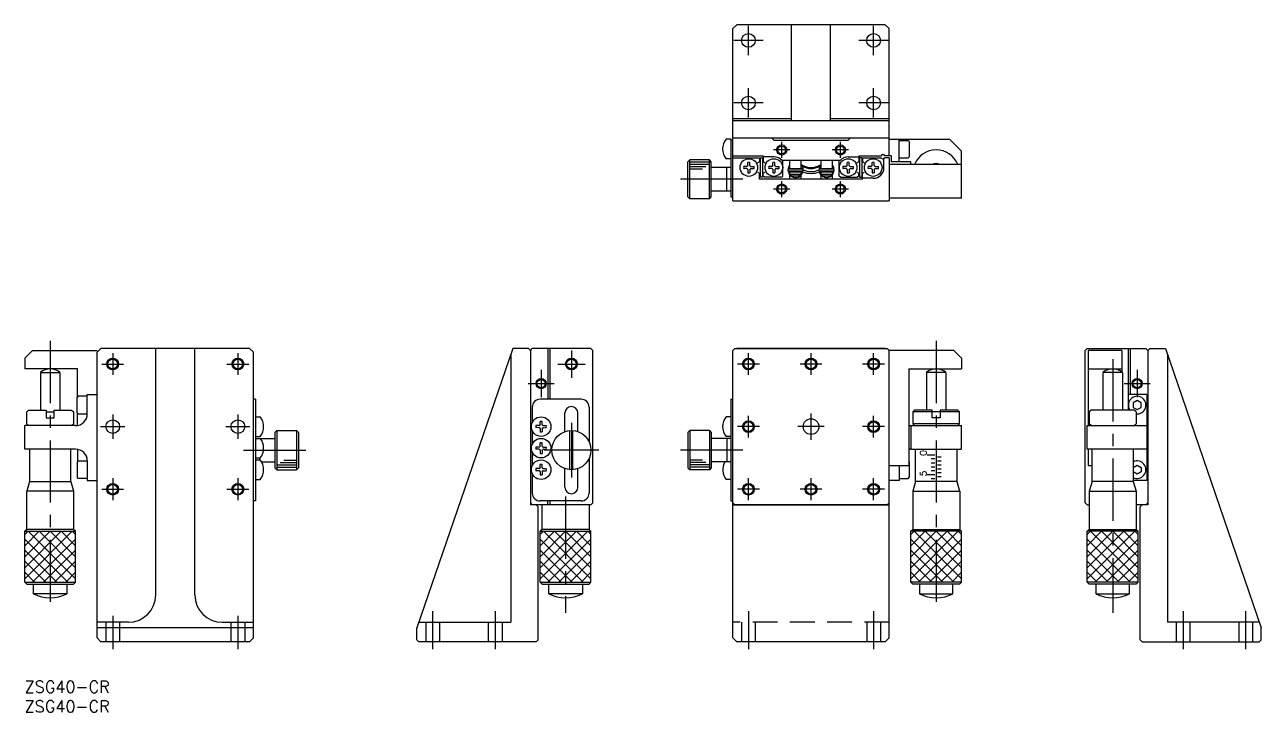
# Model space of a CAD drawing. Extents: x 0 to 316, y -8 to 168.
import ezdxf

# ---------------------------------------------------------------- set-up
doc = ezdxf.new("R2010")
doc.units = 0
doc.header["$LTSCALE"] = 0.5
doc.linetypes.add('CENTER', pattern=[50.8, 31.75, -6.35, 6.35, -6.35])
doc.linetypes.add('DASHED', pattern=[19.05, 12.7, -6.35])
for name, color, linetype in [('MSM_CENTER', 1, 'CENTER'), ('MSM_CONTINUOUS', 7, 'CONTINUOUS'), ('MSM_DASHED', 4, 'DASHED'), ('MSM_NARROW', 5, 'CONTINUOUS'), ('MSM_PART_NUMBER', 7, 'CONTINUOUS')]:
    doc.layers.add(name, color=color, linetype=linetype)
doc.styles.get("Standard").update_dxf_attribs({"font": 'txt.shx', "height": 3, "bigfont": 'bigfont.shx'})

# ---------------------------------------------------------------- blocks, each defined once
blk = doc.blocks.new('*U2')
at = {"layer": 'MSM_PART_NUMBER'}
blk.add_text('ZSG40-CR', height=3, dxfattribs=at).set_placement((0, -3))
blk = doc.blocks.new('*U3')
at = {"layer": 'MSM_PART_NUMBER'}
blk.add_text('ZSG40-CR', height=3, dxfattribs=at).set_placement((0, -8))

msp = doc.modelspace()

# ---------------------------------------------------------------- linework, layer by layer
at = {"layer": 'MSM_CENTER'}
for p, q in [((185.085276, 159.971565), (185.085276, 167.471559)), ((217.085273, 159.971563), (217.085273, 167.471561)), ((188.835273, 163.721562), (181.335279, 163.721562)), ((220.835272, 163.721562), (213.335274, 163.721562)), ((185.085276, 143.971562), (185.085276, 151.471556)), ((217.085273, 143.97156), (217.085273, 151.471558)), ((188.835273, 147.721559), (181.335279, 147.721559)), ((220.835272, 147.721559), (213.335274, 147.721559)), ((193.58527, 133.663953), (193.58527, 137.779168)), ((208.58527, 133.663953), (208.58527, 137.779168)), ((195.642878, 135.721561), (191.527662, 135.721561)), ((210.642878, 135.721561), (206.527662, 135.721561)), ((183.609453, 128.221561), (165.717274, 128.221561)), ((193.585271, 123.663951), (193.585271, 127.779167)), ((208.585272, 123.663951), (208.585272, 127.779167)), ((195.642879, 125.721559), (191.527664, 125.721559)), ((210.64288, 125.721559), (206.527664, 125.721559)), ((6.499999, 86.8994), (6.499999, 17.421992)), ((233.085275, 86.899399), (233.085275, 17.421991)), ((22.499999, 83.8), (22.499999, 78.2)), ((54.499999, 83.8), (54.499999, 78.2)), ((139.808782, 84.499997), (139.808782, 77.499999)), ((185.085273, 78.199997), (185.085273, 83.799997)), ((201.085273, 78.199997), (201.085273, 83.799997)), ((217.085273, 78.199997), (217.085273, 83.799997)), ((278.226882, 82.223993), (278.226882, 17.421992)), ((19.699999, 81), (25.299999, 81)), ((51.699999, 81), (57.299999, 81)), ((132.058781, 79.499996), (132.058781, 72.499998)), ((136.308783, 80.999998), (143.308781, 80.999998)), ((187.885273, 80.999997), (182.285273, 80.999997)), ((203.885273, 80.999997), (198.285273, 80.999997)), ((219.885273, 80.999997), (214.285273, 80.999997)), ((284.476882, 79.499997), (284.476882, 72.499999)), ((128.758781, 75.999997), (135.358781, 75.999997)), ((281.176882, 75.999998), (287.776882, 75.999998)), ((22.499999, 68.1), (22.499999, 61.9)), ((54.499999, 68.1), (54.499999, 61.9)), ((185.085273, 62.199997), (185.085273, 67.799997)), ((201.085273, 61.599997), (201.085273, 68.399997)), ((217.085273, 62.199997), (217.085273, 67.799997)), ((19.399999, 65), (25.599999, 65)), ((51.399999, 65), (57.599999, 65)), ((139.808782, 66), (139.808782, 51.999998)), ((187.885273, 64.999997), (182.285273, 64.999997)), ((204.485273, 64.999997), (197.685273, 64.999997)), ((219.885273, 64.999997), (214.285273, 64.999997)), ((55.97582, 58.999999), (71.9812, 58.999999)), ((146.808783, 58.999999), (132.808781, 58.999999)), ((183.609455, 58.999998), (165.717275, 58.999998)), ((22.499999, 51.8), (22.499999, 46.2)), ((54.499999, 51.8), (54.499999, 46.2)), ((185.085273, 46.199997), (185.085273, 51.799997)), ((201.085273, 46.199997), (201.085273, 51.799997)), ((217.085273, 46.199997), (217.085273, 51.799997)), ((19.699999, 49), (25.299999, 49)), ((51.699999, 49), (57.299999, 49)), ((187.885273, 48.999997), (182.285273, 48.999997)), ((203.885273, 48.999997), (198.285273, 48.999997)), ((219.885273, 48.999997), (214.285273, 48.999997)), ((138.308781, 47.111863), (138.308781, 17.421992)), ((22.500002, 16.666901), (22.500002, 8.091205)), ((54.499999, 16.666901), (54.499999, 8.091205)), ((104.308779, 17.854606), (104.308779, 8.091205)), ((120.308782, 17.854606), (120.308782, 8.091205)), ((185.085276, 17.854606), (185.085276, 8.091205)), ((217.085271, 17.854606), (217.085271, 8.091205)), ((296.226881, 17.854606), (296.226881, 8.091205)), ((312.226884, 17.854606), (312.226884, 8.091205))]:
    msp.add_line(p, q, dxfattribs=at)
at = {"layer": 'MSM_CONTINUOUS'}
for p, q in [((182.085274, 167.721561), (181.085274, 166.721561)), ((220.085274, 167.721561), (182.085274, 167.721561)), ((196.085274, 143.221556), (196.085274, 167.721561)), ((206.085274, 143.221556), (206.085274, 167.721561)), ((220.085274, 167.721561), (221.085274, 166.721561)), ((181.085272, 122.721559), (181.085272, 166.721561)), ((221.085272, 134.22156), (221.085272, 166.721561)), ((181.085274, 143.721556), (196.085274, 143.721556)), ((181.085274, 143.221556), (221.085274, 143.221556)), ((206.085274, 143.721556), (221.085274, 143.721556)), ((180.585273, 138.47156), (179.362774, 138.47156)), ((180.585273, 138.47156), (180.585273, 123.721559)), ((180.585273, 138.22156), (181.085273, 138.22156)), ((221.085272, 138.72156), (181.085272, 138.72156)), ((191.085272, 138.72156), (191.585272, 138.22156)), ((191.585272, 138.22156), (210.585272, 138.22156)), ((211.085272, 138.72156), (210.585272, 138.22156)), ((236.585273, 138.42156), (221.085272, 138.42156)), ((223.585273, 132.72156), (223.585273, 138.42156)), ((223.585273, 138.17156), (225.885272, 138.17156)), ((226.185273, 137.871559), (225.885272, 138.17156)), ((226.185273, 137.871559), (226.185273, 133.97156)), ((236.585273, 138.42156), (239.585273, 135.42156)), ((170.085273, 133.221561), (169.585273, 132.721561)), ((170.085273, 123.221561), (170.085273, 133.221561)), ((175.085273, 133.221561), (170.085273, 133.221561)), ((175.085273, 123.221561), (175.085273, 133.221561)), ((175.585273, 132.721561), (175.085273, 133.221561)), ((180.585273, 133.47156), (179.362774, 133.47156)), ((181.085272, 134.221561), (188.885272, 134.22156)), ((181.085272, 133.721561), (187.885272, 133.72156)), ((187.885272, 133.72156), (187.885272, 132.635775)), ((188.085272, 133.721561), (188.085272, 128.721561)), ((188.085272, 133.721561), (188.685272, 133.721561)), ((188.685272, 133.721561), (188.685272, 128.721561)), ((188.885272, 134.22156), (188.885272, 132.635774)), ((191.585272, 133.971561), (188.885272, 133.971561)), ((208.506207, 133.021558), (193.664337, 133.021558)), ((193.885272, 129.02156), (193.885272, 133.021558)), ((195.585272, 133.02156), (195.585272, 131.02156)), ((198.585272, 131.02156), (198.585272, 133.02156)), ((203.585272, 133.02156), (203.585272, 131.02156)), ((206.585272, 131.02156), (206.585272, 133.02156)), ((208.285272, 129.02156), (208.285272, 133.021558)), ((210.585272, 133.971561), (213.285272, 133.971561)), ((213.285272, 134.22156), (213.285272, 132.635775)), ((213.285272, 134.22156), (219.027014, 134.22156)), ((213.485272, 133.721561), (213.485272, 128.721561)), ((214.085272, 133.721561), (213.485272, 133.721561)), ((214.085272, 133.721561), (214.085272, 128.721561)), ((214.285272, 133.72156), (214.285272, 132.635775)), ((214.285272, 133.72156), (219.027014, 133.72156)), ((219.735273, 131.221561), (219.735273, 133.721561)), ((221.085272, 133.72156), (219.943529, 133.72156)), ((221.585273, 134.22156), (219.94353, 134.22156)), ((221.085272, 133.72156), (221.085272, 122.721559)), ((221.585273, 134.22156), (221.585273, 132.72156)), ((223.585273, 133.67156), (225.885272, 133.67156)), ((225.885272, 133.67156), (226.185273, 133.97156)), ((239.585273, 123.421561), (239.585273, 135.42156)), ((169.585273, 123.721561), (169.585273, 132.721561)), ((175.585273, 123.721561), (175.585273, 132.721561)), ((180.585273, 131.221561), (175.585273, 131.221561)), ((179.585273, 125.221561), (179.585273, 131.221561)), ((184.703411, 131.496274), (183.860545, 131.481561)), ((184.703411, 130.946849), (183.860545, 130.961561)), ((184.703411, 131.496274), (184.837425, 131.55594)), ((184.703411, 130.946849), (184.837425, 130.887182)), ((184.910864, 131.720886), (184.837425, 131.55594)), ((184.910864, 130.722236), (184.837425, 130.887182)), ((184.910864, 131.720886), (184.925271, 132.546288)), ((184.910864, 130.722236), (184.925271, 129.896835)), ((185.459679, 131.720886), (185.445271, 132.546288)), ((185.459679, 130.722236), (185.445271, 129.896835)), ((185.459679, 131.720886), (185.533117, 131.55594)), ((185.459679, 130.722236), (185.533117, 130.887182)), ((185.667131, 131.496274), (185.533117, 131.55594)), ((185.667131, 130.946849), (185.533117, 130.887182)), ((185.667131, 131.496274), (186.509998, 131.481561)), ((185.667131, 130.946849), (186.509998, 130.961561)), ((187.885272, 128.22156), (187.885272, 129.807348)), ((188.885272, 129.02156), (188.885272, 129.807347)), ((191.103413, 131.496274), (190.260546, 131.481561)), ((191.103413, 130.946849), (190.260546, 130.961561)), ((191.103413, 131.496274), (191.237426, 131.55594)), ((191.103413, 130.946849), (191.237426, 130.887182)), ((191.310865, 131.720886), (191.237426, 131.55594)), ((191.310865, 130.722236), (191.237426, 130.887182)), ((191.310865, 131.720886), (191.325272, 132.546288)), ((191.310865, 130.722236), (191.325272, 129.896835)), ((191.85968, 131.720886), (191.845272, 132.546288)), ((191.85968, 130.722236), (191.845272, 129.896835)), ((191.85968, 131.720886), (191.933118, 131.55594)), ((191.85968, 130.722236), (191.933118, 130.887182)), ((192.067132, 131.496274), (191.933118, 131.55594)), ((192.067132, 130.946849), (191.933118, 130.887182)), ((192.067132, 131.496274), (192.909999, 131.481561)), ((192.067132, 130.946849), (192.909999, 130.961561)), ((195.317185, 129.906666), (195.337911, 129.851502)), ((195.342266, 129.847389), (195.342849, 129.842956)), ((198.882194, 130.815078), (195.382194, 130.815078)), ((195.382194, 130.415078), (198.882194, 130.415078)), ((195.585272, 131.02156), (198.585272, 131.02156)), ((198.585272, 130.02156), (195.585272, 130.02156)), ((195.585272, 130.02156), (195.585272, 129.52156)), ((195.699461, 130.021446), (195.593988, 130.415018)), ((195.594302, 130.815132), (195.635506, 131.021679)), ((195.682974, 130.123882), (195.683506, 130.138693)), ((195.683204, 130.109068), (195.682974, 130.123882)), ((195.684197, 130.094288), (195.683204, 130.109068)), ((195.683506, 130.138693), (195.684801, 130.153458)), ((195.685948, 130.079584), (195.684197, 130.094288)), ((195.684801, 130.153458), (195.686853, 130.16814)), ((195.688451, 130.064995), (195.685948, 130.079584)), ((195.686853, 130.16814), (195.689658, 130.182696)), ((195.691699, 130.050559), (195.688451, 130.064995)), ((195.689658, 130.182696), (195.693206, 130.19709)), ((195.695681, 130.036315), (195.691699, 130.050559)), ((195.693206, 130.19709), (195.697487, 130.211282)), ((195.700384, 130.022299), (195.695681, 130.036315)), ((195.697487, 130.211282), (195.702487, 130.225235)), ((195.706002, 130.008055), (195.700384, 130.022299)), ((196.085272, 130.22156), (195.700698, 130.22156)), ((195.702487, 130.225235), (195.708191, 130.238912)), ((195.708191, 130.238912), (195.714584, 130.252279)), ((195.714584, 130.252279), (195.721644, 130.265301)), ((195.721644, 130.265301), (195.729353, 130.277947)), ((195.729353, 130.277947), (195.737687, 130.290183)), ((195.737687, 130.290183), (195.746624, 130.301982)), ((195.746624, 130.301982), (195.756137, 130.313315)), ((195.756137, 130.313315), (195.766202, 130.324156)), ((195.766202, 130.324156), (195.77679, 130.334479)), ((195.77679, 130.334479), (195.787875, 130.344261)), ((195.787875, 130.344261), (195.799425, 130.353481)), ((195.799425, 130.353481), (195.811413, 130.362117)), ((195.811413, 130.362117), (195.823807, 130.370153)), ((195.823807, 130.370153), (195.836576, 130.37757)), ((195.836576, 130.37757), (195.849689, 130.384352)), ((195.849689, 130.384352), (195.863114, 130.390487)), ((195.863114, 130.390487), (195.876817, 130.39596)), ((195.876817, 130.39596), (195.890767, 130.400762)), ((195.890767, 130.400762), (195.904929, 130.404883)), ((195.904929, 130.404883), (195.919271, 130.408313)), ((195.919271, 130.408313), (195.933758, 130.411048)), ((195.933758, 130.411048), (195.948358, 130.413081)), ((195.948358, 130.413081), (195.963036, 130.414408)), ((195.963036, 130.414408), (195.977758, 130.415028)), ((195.977758, 130.415028), (195.983081, 130.415078)), ((196.085272, 131.02156), (196.085272, 130.815078)), ((196.085272, 130.415078), (196.085272, 130.02156)), ((198.085272, 130.815078), (198.085272, 131.02156)), ((198.085272, 130.02156), (198.085272, 130.415078)), ((198.563602, 130.22156), (198.085272, 130.22156)), ((198.281307, 130.415078), (198.295262, 130.414751)), ((198.295262, 130.414751), (198.309956, 130.413717)), ((198.309956, 130.413717), (198.324583, 130.411977)), ((198.324583, 130.411977), (198.339106, 130.409536)), ((198.339106, 130.409536), (198.353492, 130.406399)), ((198.353492, 130.406399), (198.367709, 130.402573)), ((198.367709, 130.402573), (198.381723, 130.398066)), ((198.381723, 130.398066), (198.395502, 130.392887)), ((198.395502, 130.392887), (198.409012, 130.387048)), ((198.409012, 130.387048), (198.422223, 130.38056)), ((198.422223, 130.38056), (198.435102, 130.373438)), ((198.435102, 130.373438), (198.447619, 130.365696)), ((198.447619, 130.365696), (198.459743, 130.357352)), ((198.459743, 130.357352), (198.471445, 130.348422)), ((198.471445, 130.348422), (198.482695, 130.338927)), ((198.482695, 130.338927), (198.493465, 130.328887)), ((198.493465, 130.328887), (198.503726, 130.318324)), ((198.503726, 130.318324), (198.513454, 130.307261)), ((198.513454, 130.307261), (198.52262, 130.295725)), ((198.52262, 130.295725), (198.531202, 130.28374)), ((198.531202, 130.28374), (198.539175, 130.271336)), ((198.539175, 130.271336), (198.546516, 130.258542)), ((198.546516, 130.258542), (198.553205, 130.245387)), ((198.558553, 130.005535), (198.549659, 129.985089)), ((198.553205, 130.245387), (198.559222, 130.231905)), ((198.561331, 130.015245), (198.558386, 130.008055)), ((198.559222, 130.231905), (198.564549, 130.218128)), ((198.56641, 130.029171), (198.561331, 130.015245)), ((198.564549, 130.218128), (198.56917, 130.204091)), ((198.57077, 130.04334), (198.56641, 130.029171)), ((198.56917, 130.204091), (198.57307, 130.189831)), ((198.574397, 130.057714), (198.57077, 130.04334)), ((198.57307, 130.189831), (198.576237, 130.175383)), ((198.57728, 130.072255), (198.574397, 130.057714)), ((198.576237, 130.175383), (198.57866, 130.160785)), ((198.579411, 130.086923), (198.57728, 130.072255)), ((198.57866, 130.160785), (198.580331, 130.146077)), ((198.580784, 130.10168), (198.579411, 130.086923)), ((198.580331, 130.146077), (198.581244, 130.131296)), ((198.581395, 130.116484), (198.580784, 130.10168)), ((198.581244, 130.131296), (198.581395, 130.116484)), ((198.687743, 129.910848), (198.585214, 129.968032)), ((198.585272, 129.52156), (198.585272, 130.02156)), ((198.585272, 129.978356), (198.593814, 129.97263)), ((198.585506, 131.15637), (198.620877, 131.049851)), ((198.593814, 129.97263), (198.60338, 129.966609)), ((198.60338, 129.966609), (198.613904, 129.960335)), ((198.613904, 129.960335), (198.625313, 129.95385)), ((198.620877, 131.049851), (198.670374, 130.815129)), ((198.625313, 129.95385), (198.637529, 129.947199)), ((198.637529, 129.947199), (198.650469, 129.940428)), ((198.650469, 129.940428), (198.664042, 129.933583)), ((198.664042, 129.933583), (198.678155, 129.926713)), ((198.678155, 129.926713), (198.692711, 129.919863)), ((198.921479, 129.842693), (198.687743, 129.910848)), ((198.692711, 129.919863), (198.707609, 129.913082)), ((198.707609, 129.913082), (198.722748, 129.906416)), ((198.722748, 129.906416), (198.738022, 129.899911)), ((198.738022, 129.899911), (198.753327, 129.893612)), ((198.753327, 129.893612), (198.768556, 129.887562)), ((198.768556, 129.887562), (198.783605, 129.881803)), ((198.783605, 129.881803), (198.798371, 129.876374)), ((198.798371, 129.876374), (198.812752, 129.871313)), ((198.812752, 129.871313), (198.826647, 129.866656)), ((198.826647, 129.866656), (198.839963, 129.862433)), ((198.839963, 129.862433), (198.852606, 129.858674)), ((198.852606, 129.858674), (198.864491, 129.855405)), ((198.864491, 129.855405), (198.875534, 129.852649)), ((198.875534, 129.852649), (198.88566, 129.850424)), ((198.88566, 129.850424), (198.894799, 129.848746)), ((198.894799, 129.848746), (198.902889, 129.847626)), ((198.902889, 129.847626), (198.909872, 129.847072)), ((198.909872, 129.847072), (198.915702, 129.847089)), ((198.928199, 130.386361), (198.9142, 130.417675)), ((198.915702, 129.847089), (198.920338, 129.847675)), ((198.920338, 129.847675), (198.923892, 129.848902)), ((198.921134, 129.84211), (198.92517, 129.85154)), ((198.923892, 129.848902), (198.926062, 129.850746)), ((198.926062, 129.850746), (198.926478, 129.851502)), ((198.926478, 129.851502), (198.938546, 129.881854)), ((198.940685, 130.354225), (198.928199, 130.386361)), ((198.938546, 129.881854), (198.94971, 129.914469)), ((198.951547, 130.32152), (198.940685, 130.354225)), ((198.94675, 129.904506), (199.080733, 130.590767)), ((198.94971, 129.914469), (198.959225, 129.94759)), ((198.960758, 130.288326), (198.951547, 130.32152)), ((198.959225, 129.94759), (198.967068, 129.981133)), ((198.968297, 130.254723), (198.960758, 130.288326)), ((198.967068, 129.981133), (198.973222, 130.015016)), ((198.974145, 130.220794), (198.968297, 130.254723)), ((198.973222, 130.015016), (198.977672, 130.049156)), ((198.978287, 130.18662), (198.974145, 130.220794)), ((198.977672, 130.049156), (198.980408, 130.08347)), ((198.980716, 130.152286), (198.978287, 130.18662)), ((198.980408, 130.08347), (198.981423, 130.117875)), ((198.981423, 130.117875), (198.980716, 130.152286)), ((203.089828, 130.589586), (203.223371, 129.905595)), ((203.189344, 130.138712), (203.189317, 130.104291)), ((203.189317, 130.104291), (203.191011, 130.069914)), ((203.191095, 130.173093), (203.189344, 130.138712)), ((203.191011, 130.069914), (203.194423, 130.035665)), ((203.194563, 130.207351), (203.191095, 130.173093)), ((203.194423, 130.035665), (203.199545, 130.001626)), ((203.199743, 130.241401), (203.194563, 130.207351)), ((203.199545, 130.001626), (203.206364, 129.967882)), ((203.206622, 130.27516), (203.199743, 130.241401)), ((203.206364, 129.967882), (203.214863, 129.934513)), ((203.215184, 130.308547), (203.206622, 130.27516)), ((203.214863, 129.934513), (203.225022, 129.901602)), ((203.22541, 130.341478), (203.215184, 130.308547)), ((203.225022, 129.901602), (203.236817, 129.869229)), ((203.237274, 130.373873), (203.22541, 130.341478)), ((203.236817, 129.869229), (203.244067, 129.851502)), ((203.250749, 130.405652), (203.237274, 130.373873)), ((203.244483, 129.850746), (203.244067, 129.851502)), ((203.246653, 129.848902), (203.244483, 129.850746)), ((203.250207, 129.847675), (203.246653, 129.848902)), ((203.249066, 129.842693), (203.482802, 129.910848)), ((203.254843, 129.847089), (203.250207, 129.847675)), ((203.256369, 130.417723), (203.250749, 130.405652)), ((203.260673, 129.847072), (203.254843, 129.847089)), ((203.267656, 129.847626), (203.260673, 129.847072)), ((203.275746, 129.848746), (203.267656, 129.847626)), ((203.284885, 129.850424), (203.275746, 129.848746)), ((203.295011, 129.852649), (203.284885, 129.850424)), ((206.788351, 130.815078), (203.288351, 130.815078)), ((203.288351, 130.415078), (206.788351, 130.415078)), ((203.306054, 129.855405), (203.295011, 129.852649)), ((203.317939, 129.858674), (203.306054, 129.855405)), ((203.330582, 129.862433), (203.317939, 129.858674)), ((203.343898, 129.866656), (203.330582, 129.862433)), ((203.357793, 129.871313), (203.343898, 129.866656)), ((203.372174, 129.876374), (203.357793, 129.871313)), ((203.386939, 129.881803), (203.372174, 129.876374)), ((203.401989, 129.887562), (203.386939, 129.881803)), ((203.417218, 129.893612), (203.401989, 129.887562)), ((203.432523, 129.899911), (203.417218, 129.893612)), ((203.447797, 129.906416), (203.432523, 129.899911)), ((203.462936, 129.913082), (203.447797, 129.906416)), ((203.477834, 129.919863), (203.462936, 129.913082)), ((203.49239, 129.926713), (203.477834, 129.919863)), ((203.482802, 129.910848), (203.585331, 129.968032)), ((203.506503, 129.933583), (203.49239, 129.926713)), ((203.500167, 130.8151), (203.548189, 131.044767)), ((203.520076, 129.940428), (203.506503, 129.933583)), ((203.533015, 129.947199), (203.520076, 129.940428)), ((203.545232, 129.95385), (203.533015, 129.947199)), ((203.556641, 129.960335), (203.545232, 129.95385)), ((203.548189, 131.044767), (203.584833, 131.155818)), ((203.567165, 129.966609), (203.556641, 129.960335)), ((203.576731, 129.97263), (203.567165, 129.966609)), ((203.585272, 129.978356), (203.576731, 129.97263)), ((203.585272, 131.02156), (206.585272, 131.02156)), ((206.585272, 130.02156), (203.585272, 130.02156)), ((203.585272, 130.02156), (203.585272, 129.52156)), ((203.58913, 130.123882), (203.589663, 130.138693)), ((203.58936, 130.109068), (203.58913, 130.123882)), ((203.590353, 130.094288), (203.58936, 130.109068)), ((203.589663, 130.138693), (203.590957, 130.153458)), ((203.592104, 130.079584), (203.590353, 130.094288)), ((203.590957, 130.153458), (203.59301, 130.16814)), ((203.594607, 130.064995), (203.592104, 130.079584)), ((203.59301, 130.16814), (203.595814, 130.182696)), ((203.597855, 130.050559), (203.594607, 130.064995)), ((203.595814, 130.182696), (203.599362, 130.19709)), ((203.601837, 130.036315), (203.597855, 130.050559)), ((203.599362, 130.19709), (203.603643, 130.211282)), ((203.60654, 130.022299), (203.601837, 130.036315)), ((203.603643, 130.211282), (203.608643, 130.225235)), ((203.612159, 130.008055), (203.60654, 130.022299)), ((204.085272, 130.22156), (203.606946, 130.22156)), ((203.608643, 130.225235), (203.614348, 130.238912)), ((203.617678, 129.992329), (203.611007, 130.007768)), ((203.614348, 130.238912), (203.62074, 130.252279)), ((203.62074, 130.252279), (203.627801, 130.265301)), ((203.627801, 130.265301), (203.635509, 130.277947)), ((203.635509, 130.277947), (203.643843, 130.290183)), ((203.643843, 130.290183), (203.65278, 130.301982)), ((203.65278, 130.301982), (203.662294, 130.313315)), ((203.662294, 130.313315), (203.672358, 130.324156)), ((203.672358, 130.324156), (203.682947, 130.334479)), ((203.682947, 130.334479), (203.694031, 130.344261)), ((203.694031, 130.344261), (203.705582, 130.353481)), ((203.705582, 130.353481), (203.717569, 130.362117)), ((203.717569, 130.362117), (203.729963, 130.370153)), ((203.729963, 130.370153), (203.742733, 130.37757)), ((203.742733, 130.37757), (203.755846, 130.384352)), ((203.755846, 130.384352), (203.76927, 130.390487)), ((203.76927, 130.390487), (203.782973, 130.39596)), ((203.782973, 130.39596), (203.796923, 130.400762)), ((203.796923, 130.400762), (203.811085, 130.404883)), ((203.811085, 130.404883), (203.825427, 130.408313)), ((203.825427, 130.408313), (203.839915, 130.411048)), ((203.839915, 130.411048), (203.854514, 130.413081)), ((203.854514, 130.413081), (203.869192, 130.414408)), ((203.869192, 130.414408), (203.883914, 130.415028)), ((203.883914, 130.415028), (203.889238, 130.415078)), ((204.085272, 131.02156), (204.085272, 130.815078)), ((204.085272, 130.415078), (204.085272, 130.02156)), ((206.085272, 130.815078), (206.085272, 131.02156)), ((206.085272, 130.02156), (206.085272, 130.415078)), ((206.46985, 130.22156), (206.085272, 130.22156)), ((206.187463, 130.415078), (206.201418, 130.414751)), ((206.201418, 130.414751), (206.216113, 130.413717)), ((206.216113, 130.413717), (206.230739, 130.411977)), ((206.230739, 130.411977), (206.245262, 130.409536)), ((206.245262, 130.409536), (206.259649, 130.406399)), ((206.259649, 130.406399), (206.273865, 130.402573)), ((206.273865, 130.402573), (206.287879, 130.398066)), ((206.287879, 130.398066), (206.301658, 130.392887)), ((206.301658, 130.392887), (206.315168, 130.387048)), ((206.315168, 130.387048), (206.328379, 130.38056)), ((206.328379, 130.38056), (206.341258, 130.373438)), ((206.341258, 130.373438), (206.353775, 130.365696)), ((206.353775, 130.365696), (206.3659, 130.357352)), ((206.3659, 130.357352), (206.377601, 130.348422)), ((206.377601, 130.348422), (206.388851, 130.338927)), ((206.388851, 130.338927), (206.399621, 130.328887)), ((206.399621, 130.328887), (206.409883, 130.318324)), ((206.409883, 130.318324), (206.41961, 130.307261)), ((206.41961, 130.307261), (206.428777, 130.295725)), ((206.428777, 130.295725), (206.437358, 130.28374)), ((206.437358, 130.28374), (206.445331, 130.271336)), ((206.445331, 130.271336), (206.452672, 130.258542)), ((206.452672, 130.258542), (206.459361, 130.245387)), ((206.459361, 130.245387), (206.465378, 130.231905)), ((206.467487, 130.015245), (206.464543, 130.008055)), ((206.465378, 130.231905), (206.470705, 130.218128)), ((206.472567, 130.029171), (206.467487, 130.015245)), ((206.470705, 130.218128), (206.475326, 130.204091)), ((206.576553, 130.414986), (206.471057, 130.021379)), ((206.476926, 130.04334), (206.472567, 130.029171)), ((206.475326, 130.204091), (206.479226, 130.189831)), ((206.480553, 130.057714), (206.476926, 130.04334)), ((206.479226, 130.189831), (206.482393, 130.175383)), ((206.483436, 130.072255), (206.480553, 130.057714)), ((206.482393, 130.175383), (206.484816, 130.160785)), ((206.485567, 130.086923), (206.483436, 130.072255)), ((206.484816, 130.160785), (206.486487, 130.146077)), ((206.48694, 130.10168), (206.485567, 130.086923)), ((206.486487, 130.146077), (206.4874, 130.131296)), ((206.487552, 130.116484), (206.48694, 130.10168)), ((206.4874, 130.131296), (206.487552, 130.116484)), ((206.535046, 131.02165), (206.576249, 130.815082)), ((206.585272, 129.52156), (206.585272, 130.02156)), ((206.828606, 129.845742), (206.827695, 129.842956)), ((206.832634, 129.851502), (206.85425, 129.909399)), ((210.103412, 131.496274), (209.260545, 131.481561)), ((210.103412, 130.946849), (209.260545, 130.961561)), ((210.103412, 131.496274), (210.237425, 131.55594)), ((210.103412, 130.946849), (210.237425, 130.887182)), ((210.310864, 131.720886), (210.237425, 131.55594)), ((210.310864, 130.722236), (210.237425, 130.887182)), ((210.310864, 131.720886), (210.325271, 132.546288)), ((210.310864, 130.722236), (210.325271, 129.896835)), ((210.859679, 131.720886), (210.845271, 132.546288)), ((210.859679, 130.722236), (210.845271, 129.896835)), ((210.859679, 131.720886), (210.933117, 131.55594)), ((210.859679, 130.722236), (210.933117, 130.887182)), ((211.067131, 131.496274), (210.933117, 131.55594)), ((211.067131, 130.946849), (210.933117, 130.887182)), ((211.067131, 131.496274), (211.909998, 131.481561)), ((211.067131, 130.946849), (211.909998, 130.961561)), ((213.285272, 129.02156), (213.285272, 129.807347)), ((214.285272, 128.22156), (214.285272, 129.807348)), ((216.503413, 131.496274), (215.660546, 131.481561)), ((216.503413, 130.946849), (215.660546, 130.961561)), ((216.503413, 131.496274), (216.637426, 131.55594)), ((216.503413, 130.946849), (216.637426, 130.887182)), ((216.710865, 131.720886), (216.637426, 131.55594)), ((216.710865, 130.722236), (216.637426, 130.887182)), ((216.710865, 131.720886), (216.725273, 132.546288)), ((216.710865, 130.722236), (216.725273, 129.896835)), ((217.25968, 131.720886), (217.245273, 132.546288)), ((217.25968, 130.722236), (217.245273, 129.896835)), ((217.25968, 131.720886), (217.333119, 131.55594)), ((217.25968, 130.722236), (217.333119, 130.887182)), ((217.467132, 131.496274), (217.333119, 131.55594)), ((217.467132, 130.946849), (217.333119, 130.887182)), ((217.467132, 131.496274), (218.309999, 131.481561)), ((217.467132, 130.946849), (218.309999, 130.961561)), ((239.585273, 132.021561), (221.085272, 132.021561)), ((226.585273, 132.72156), (221.585273, 132.72156)), ((226.585273, 132.021561), (226.585273, 132.72156)), ((214.285272, 128.22156), (187.885272, 128.22156)), ((188.685272, 128.721561), (188.085272, 128.721561)), ((189.185272, 128.72156), (188.885272, 129.02156)), ((193.585272, 128.72156), (189.185272, 128.72156)), ((193.585272, 128.72156), (193.885272, 129.02156)), ((195.585272, 129.52156), (198.585272, 129.52156)), ((195.585272, 129.431225), (195.585272, 129.430866)), ((195.585272, 129.430819), (195.585272, 129.430693)), ((195.585272, 129.429915), (195.585272, 128.22156)), ((196.168757, 129.02156), (195.639589, 129.52156)), ((198.001788, 129.02156), (196.168757, 129.02156)), ((198.530956, 129.52156), (198.001788, 129.02156)), ((198.585272, 129.317634), (198.585272, 129.317761)), ((198.585272, 128.22156), (198.585272, 129.316725)), ((203.585272, 129.52156), (206.585272, 129.52156)), ((203.585272, 129.317704), (203.585272, 129.317584)), ((203.585272, 129.316587), (203.585272, 128.22156)), ((204.168757, 129.02156), (203.639589, 129.52156)), ((206.001788, 129.02156), (204.168757, 129.02156)), ((206.530956, 129.52156), (206.001788, 129.02156)), ((206.585272, 128.22156), (206.585272, 129.430235)), ((208.585272, 128.72156), (208.285272, 129.02156)), ((208.585272, 128.72156), (212.985272, 128.72156)), ((213.285272, 129.02156), (212.985272, 128.72156)), ((213.485272, 128.721561), (214.085272, 128.721561)), ((216.985273, 128.471561), (214.285272, 128.471561)), ((169.585273, 123.721561), (170.085273, 123.221561)), ((175.085273, 123.221561), (175.585273, 123.721561)), ((180.585273, 125.221561), (175.585273, 125.221561)), ((180.585273, 123.721559), (181.085273, 123.721559)), ((239.585273, 123.421561), (221.085272, 123.421561)), ((175.085273, 123.221561), (170.085273, 123.221561)), ((181.085272, 122.721559), (221.085272, 122.721559)), ((0, 82.499998), (2, 84.499998)), ((0, 82.499998), (0, 79.749997)), ((2, 84.499998), (18.5, 84.499998)), ((18.5, 83.999998), (19.5, 84.999998)), ((18.5, 11), (18.5, 83.999998)), ((57.5, 84.999998), (19.5, 84.999998)), ((33.5, 22), (33.5, 84.999998)), ((43.5, 22), (43.5, 84.999998)), ((57.5, 84.999998), (58.5, 83.999998)), ((58.5, 11), (58.5, 83.999998)), ((124.808785, 84.999998), (100.30878, 13.541667)), ((124.308785, 83.541665), (124.308785, 15)), ((128.808781, 84.999998), (124.808785, 84.999998)), ((128.808781, 84.999998), (129.308781, 84.499998)), ((129.308781, 84.499998), (129.808781, 84.999998)), ((129.308781, 84.499998), (129.308781, 44.999998)), ((144.808782, 84.999998), (129.808781, 84.999998)), ((133.808781, 84.999998), (133.808781, 71.999998)), ((134.30878, 84.999998), (134.30878, 71.999998)), ((145.308782, 84.499998), (144.808782, 84.999998)), ((145.308782, 45.499998), (145.308782, 84.499998)), ((181.585274, 84.999997), (181.085274, 84.499997)), ((181.085274, 11), (181.085274, 84.499998)), ((181.585274, 84.999997), (220.585274, 84.999997)), ((220.085274, 84.999998), (182.085274, 84.999998)), ((221.085274, 84.499997), (220.585274, 84.999997)), ((237.585274, 84.499997), (221.085274, 84.499997)), ((221.085274, 11), (221.085274, 84.499997)), ((239.585274, 82.499997), (237.585274, 84.499997)), ((239.585274, 82.499997), (239.585274, 79.749996)), ((271.226881, 84.499998), (271.726881, 84.999998)), ((271.226881, 45.499998), (271.226881, 84.499998)), ((271.726881, 84.999998), (286.726882, 84.999998)), ((271.926883, 84.499998), (271.926883, 65.249998)), ((280.52688, 84.499998), (271.926883, 84.499998)), ((280.52688, 84.499998), (280.52688, 79.022615)), ((282.226883, 84.999998), (282.226883, 69.249998)), ((282.726882, 84.999998), (282.726882, 73.250001)), ((286.726882, 84.999998), (287.226882, 84.499998)), ((287.726882, 84.999998), (287.226882, 84.499998)), ((287.226882, 84.499998), (287.226882, 44.999998)), ((287.726882, 84.999998), (291.726878, 84.999998)), ((291.726878, 84.999998), (316.226883, 13.541667)), ((292.226878, 83.541665), (292.226878, 15)), ((13.5, 79.749997), (0, 79.749997)), ((13.5, 72.549999), (13.5, 79.749997)), ((226.085274, 79.749996), (226.085274, 54.999997)), ((226.085274, 79.749996), (239.585274, 79.749996)), ((271.926883, 79.749997), (280.52688, 79.749997)), ((3.999996, 78.872495), (8.999996, 78.872495)), ((3.999998, 78.872496), (3.999998, 69.249998)), ((8.999996, 78.872496), (8.999996, 69.249998)), ((230.585278, 78.872495), (230.585278, 69.249997)), ((235.585278, 78.872494), (230.585278, 78.872494)), ((235.585276, 78.872495), (235.585276, 69.249997)), ((275.726886, 78.872496), (275.726886, 69.249998)), ((280.726885, 78.872495), (275.726886, 78.872495)), ((280.726884, 78.872496), (280.726884, 69.249998)), ((13.700001, 72.749999), (13.4, 72.449999)), ((16, 72.749999), (13.700001, 72.749999)), ((16, 68.249998), (16, 73.250001)), ((16, 73.250001), (18.5, 73.250001)), ((286.926882, 73.250001), (282.226883, 73.250001)), ((286.926882, 73.250001), (286.926882, 51.249996)), ((13.4, 68.55), (13.4, 72.449999)), ((59, 71.999998), (58.5, 71.999998)), ((59, 71.999998), (59, 46)), ((129.808781, 69.999998), (129.808781, 66.089723)), ((142.308782, 71.999998), (131.808781, 71.999998)), ((144.308782, 69.999998), (144.308782, 61.179448)), ((180.585274, 71.999997), (180.585274, 45.999999)), ((180.585274, 71.999997), (181.085274, 71.999997)), ((284.476882, 71.654701), (283.476882, 71.077351)), ((283.476882, 71.077351), (283.476882, 69.92265)), ((283.476882, 69.92265), (284.476882, 69.3453)), ((285.476882, 71.077351), (284.476882, 71.654701)), ((284.476882, 69.3453), (285.476882, 69.92265)), ((285.476882, 69.92265), (285.476882, 71.077351)), ((1, 69.249998), (0.5, 68.749998)), ((0.5, 65.749998), (0.5, 68.749998)), ((1, 69.249998), (5.499999, 69.249998)), ((5.499999, 69.249998), (5.499999, 67.249998)), ((5.499999, 68.749998), (7.499999, 68.749998)), ((5.499999, 67.249998), (7.499999, 67.249998)), ((7.499999, 69.249998), (11.999999, 69.249998)), ((7.499999, 67.249998), (7.499999, 69.249998)), ((11.999999, 69.249998), (12.499999, 68.749998)), ((12.499999, 68.749998), (12.499999, 65.749998)), ((13.7, 68.25), (13.4, 68.55)), ((13.5, 65.291958), (13.5, 68.45)), ((13.7, 68.25), (16, 68.25)), ((59, 67.499998), (60.222499, 67.499998)), ((138.158782, 63.645157), (138.158782, 68.499999)), ((141.458782, 63.785132), (141.458782, 68.499999)), ((180.585274, 67.499997), (179.362775, 67.499997)), ((227.585275, 69.249997), (227.085275, 68.749997)), ((239.085274, 68.749997), (227.085275, 68.749997)), ((227.085275, 68.749997), (227.085275, 65.749997)), ((232.085275, 69.249997), (227.585275, 69.249997)), ((232.085275, 67.249997), (232.085275, 69.249997)), ((234.085275, 67.249997), (232.085275, 67.249997)), ((238.585274, 69.249997), (234.085275, 69.249997)), ((234.085275, 69.249997), (234.085275, 67.249997)), ((238.585274, 69.249997), (239.085274, 68.749997)), ((239.085274, 65.749997), (239.085274, 68.749997)), ((272.726883, 69.249998), (272.226883, 68.749998)), ((272.226883, 68.749998), (272.226883, 65.749998)), ((283.726881, 69.249998), (272.726883, 69.249998)), ((284.226881, 68.749998), (283.726881, 69.249998)), ((284.226881, 68.749998), (284.226881, 65.749998)), ((13, 65.249998), (0, 65.249998)), ((0, 59.249998), (0, 65.249998)), ((0.5, 65.749998), (1, 65.249998)), ((11.999999, 65.249998), (12.499999, 65.749998)), ((64.5, 63.999999), (64, 63.499999)), ((64, 63.499999), (64, 54.499999)), ((64.5, 63.999999), (64.5, 53.999999)), ((64.5, 63.999999), (69.5, 63.999999)), ((69.5, 63.999999), (69.5, 53.999999)), ((70, 63.499999), (69.5, 63.999999)), ((70, 63.499999), (70, 54.499999)), ((129.808781, 63.910273), (129.808781, 60.589722)), ((131.576921, 65.27471), (130.734055, 65.259998)), ((131.576921, 64.725285), (130.734055, 64.739998)), ((131.576921, 65.27471), (131.710935, 65.334377)), ((131.576921, 64.725285), (131.710935, 64.665619)), ((131.784373, 65.499323), (131.710935, 65.334377)), ((131.784373, 64.500673), (131.710935, 64.665619)), ((131.784373, 65.499323), (131.798781, 66.324724)), ((131.784373, 64.500673), (131.798781, 63.675271)), ((132.333188, 65.499323), (132.318781, 66.324724)), ((132.333188, 64.500673), (132.318781, 63.675271)), ((132.333188, 65.499323), (132.406627, 65.334377)), ((132.333188, 64.500673), (132.406627, 64.665619)), ((132.540641, 65.27471), (132.406627, 65.334377)), ((132.540641, 64.725285), (132.406627, 64.665619)), ((132.540641, 65.27471), (133.383507, 65.259998)), ((132.540641, 64.725285), (133.383507, 64.739998)), ((139.408782, 54.016026), (139.408782, 63.983972)), ((140.208782, 54.016026), (140.208782, 63.983972)), ((169.585274, 63.499998), (170.085274, 63.999998)), ((169.585274, 63.499998), (169.585274, 54.499998)), ((170.085274, 63.999998), (170.085274, 53.999998)), ((175.085274, 63.999998), (170.085274, 63.999998)), ((175.085274, 63.999998), (175.085274, 53.999998)), ((175.085274, 63.999998), (175.585274, 63.499998)), ((175.585274, 63.499998), (175.585274, 54.499998)), ((226.585274, 65.249997), (239.585274, 65.249997)), ((226.585274, 65.249997), (226.585274, 59.249997)), ((239.085274, 65.749997), (227.085275, 65.749997)), ((227.585275, 65.249997), (227.085275, 65.749997)), ((239.085274, 65.749997), (238.585274, 65.249997)), ((239.585274, 59.249997), (239.585274, 65.249997)), ((271.726881, 65.249998), (286.926882, 65.249998)), ((271.726881, 59.249998), (271.726881, 65.249998)), ((272.726883, 65.249998), (272.226883, 65.749998)), ((283.726881, 65.249998), (284.226881, 65.749998)), ((59, 62.499998), (60.222499, 62.499998)), ((59, 61.999999), (64, 61.999999)), ((59, 61.999997), (60.222499, 61.999997)), ((131.784373, 59.999322), (131.798781, 60.824723)), ((132.333188, 59.999322), (132.318781, 60.824723)), ((180.585274, 61.999998), (175.585274, 61.999998)), ((180.585274, 62.499997), (179.362775, 62.499997)), ((179.585274, 61.999998), (179.585274, 55.999998)), ((13, 59.249998), (0, 59.249998)), ((1.25, 59.250005), (1.25, 51.000005)), ((11.749997, 51.000005), (11.749997, 59.250005)), ((13.5, 59.208038), (13.5, 56.049996)), ((59, 56.999997), (60.222499, 56.999997)), ((60, 56.999997), (60, 56.499997)), ((129.808781, 58.410272), (129.808781, 55.089722)), ((131.576921, 59.774709), (130.734055, 59.759997)), ((131.576921, 59.225284), (130.734055, 59.239997)), ((131.576921, 59.774709), (131.710935, 59.834376)), ((131.576921, 59.225284), (131.710935, 59.165618)), ((131.784373, 59.999322), (131.710935, 59.834376)), ((131.784373, 59.000672), (131.710935, 59.165618)), ((131.784373, 59.000672), (131.798781, 58.17527)), ((132.333188, 59.000672), (132.318781, 58.17527)), ((132.333188, 59.999322), (132.406627, 59.834376)), ((132.333188, 59.000672), (132.406627, 59.165618)), ((132.540641, 59.774709), (132.406627, 59.834376)), ((132.540641, 59.225284), (132.406627, 59.165618)), ((132.540641, 59.774709), (133.383507, 59.759997)), ((132.540641, 59.225284), (133.383507, 59.239997)), ((226.585274, 59.249997), (239.585274, 59.249997)), ((227.835277, 51.000004), (227.835277, 59.250004)), ((232.785275, 57.749997), (230.785275, 57.749997)), ((233.085275, 59.249997), (233.085275, 51.249997)), ((233.385275, 57.249997), (234.385275, 57.249997)), ((238.335274, 59.250004), (238.335274, 51.000004)), ((286.926882, 59.249998), (271.726881, 59.249998)), ((271.926883, 59.249998), (271.926883, 54.999998)), ((272.976884, 51.000005), (272.976884, 59.250005)), ((283.476882, 59.249998), (283.476882, 51.000005)), ((13.7, 56.249996), (13.4, 55.949996)), ((13.4, 55.949996), (13.4, 52.049997)), ((13.7, 56.249996), (16, 56.249996)), ((16, 56.249998), (16, 51.249996)), ((59, 56.499997), (60.222499, 56.499997)), ((60.564101, 55.999999), (64, 55.999999)), ((64, 54.499999), (64.5, 53.999999)), ((64.5, 53.999999), (69.5, 53.999999)), ((69.5, 53.999999), (70, 54.499999)), ((131.576921, 54.27471), (130.734055, 54.259997)), ((131.576921, 54.27471), (131.710935, 54.334376)), ((131.784373, 54.499322), (131.710935, 54.334376)), ((131.784373, 54.499322), (131.798781, 55.324724)), ((132.333188, 54.499322), (132.318781, 55.324724)), ((132.333188, 54.499322), (132.406627, 54.334376)), ((132.540641, 54.27471), (132.406627, 54.334376)), ((132.540641, 54.27471), (133.383507, 54.259997)), ((138.158782, 49.499999), (138.158782, 54.35484)), ((141.458782, 49.499999), (141.458782, 54.214865)), ((144.308782, 56.820549), (144.308782, 48)), ((170.085274, 53.999998), (169.585274, 54.499998)), ((175.085274, 53.999998), (170.085274, 53.999998)), ((175.585274, 54.499998), (175.085274, 53.999998)), ((180.585274, 55.999998), (175.585274, 55.999998)), ((226.085274, 54.999997), (221.085277, 54.999997)), ((223.585274, 54.999997), (223.585274, 51.249995)), ((226.185274, 55.949995), (226.085274, 56.049995)), ((226.185274, 55.949995), (226.185274, 52.049996)), ((232.785275, 56.749997), (231.785275, 56.749997)), ((231.785275, 55.749997), (232.785275, 55.749997)), ((231.785275, 54.749997), (232.785275, 54.749997)), ((233.385275, 56.249997), (234.385275, 56.249997)), ((233.385275, 55.249997), (234.385275, 55.249997)), ((233.385275, 54.249997), (234.385275, 54.249997)), ((272.976884, 54.999998), (271.926883, 54.999998)), ((283.476882, 54.577348), (284.476882, 55.154698)), ((284.476882, 55.154698), (285.476882, 54.577348)), ((285.476882, 54.577348), (285.476882, 53.422647)), ((1.25, 51.000005), (0.499998, 48.500005)), ((1.25, 51.000005), (11.749997, 51.000005)), ((11.749997, 51.000005), (12.499996, 48.500005)), ((13.700001, 51.749997), (13.4, 52.049997)), ((16, 51.749997), (13.700001, 51.749997)), ((16, 51.249996), (18.5, 51.249996)), ((59, 51.499997), (60.222499, 51.499997)), ((129.808781, 52.910273), (129.808781, 48)), ((131.576921, 53.725285), (130.734055, 53.739997)), ((131.576921, 53.725285), (131.710935, 53.665618)), ((131.784373, 53.500672), (131.710935, 53.665618)), ((131.784373, 53.500672), (131.798781, 52.675271)), ((132.333188, 53.500672), (132.318781, 52.675271)), ((132.333188, 53.500672), (132.406627, 53.665618)), ((132.540641, 53.725285), (132.406627, 53.665618)), ((132.540641, 53.725285), (133.383507, 53.739997)), ((180.585274, 51.499996), (179.362775, 51.499996)), ((223.585274, 51.249995), (221.085274, 51.249995)), ((223.585274, 51.749996), (225.885273, 51.749996)), ((225.885273, 51.749996), (226.185274, 52.049996)), ((227.835277, 51.000004), (227.085278, 48.500004)), ((238.335274, 51.000004), (227.835277, 51.000004)), ((230.785275, 52.749997), (232.785275, 52.749997)), ((231.785275, 53.749997), (232.785275, 53.749997)), ((231.785275, 51.749997), (232.785275, 51.749997)), ((233.385275, 53.249997), (234.385275, 53.249997)), ((233.385275, 52.249997), (234.385275, 52.249997)), ((238.335274, 51.000004), (239.085276, 48.500004)), ((272.976884, 51.000005), (272.226886, 48.500005)), ((283.476882, 51.000005), (272.976884, 51.000005)), ((284.476882, 52.845297), (283.476882, 53.422647)), ((286.926882, 51.249996), (283.476882, 51.249996)), ((283.476882, 51.000005), (284.226883, 48.500005)), ((285.476882, 53.422647), (284.476882, 52.845297)), ((0.464724, 48.500005), (0.464724, 38.749998)), ((12.499996, 48.500005), (0.499998, 48.500005)), ((12.499996, 48.500005), (12.499996, 38.749998)), ((227.085278, 48.500004), (227.085278, 38.749997)), ((227.085278, 48.500004), (239.085276, 48.500004)), ((239.12055, 48.500004), (239.12055, 38.749997)), ((272.226886, 48.500005), (272.226886, 38.749998)), ((272.226886, 48.500005), (284.226883, 48.500005)), ((284.262158, 48.500005), (284.262158, 38.749998)), ((59, 46), (58.5, 46)), ((129.308781, 45.499998), (129.808781, 44.999998)), ((144.808782, 44.999998), (129.308781, 44.999998)), ((130.808781, 44.999998), (131.308781, 44.499998)), ((131.308781, 10.5), (131.308781, 44.499998)), ((142.308782, 46), (131.808781, 46)), ((132.273505, 44.999998), (132.273505, 38.749998)), ((133.808781, 45), (133.808781, 46)), ((134.30878, 46), (134.30878, 44.999998)), ((144.308777, 44.999998), (144.308777, 38.749998)), ((144.808782, 44.999998), (145.308782, 45.499998)), ((180.585274, 45.999999), (181.085274, 45.999999)), ((181.085274, 45.499997), (181.585274, 44.999997)), ((181.085274, 44.999998), (221.085274, 44.999998)), ((220.585274, 44.999997), (181.585274, 44.999997)), ((220.585274, 44.999997), (221.085274, 45.499997)), ((271.226881, 45.499998), (271.726881, 44.999998)), ((271.726881, 44.999998), (272.226886, 44.999998)), ((287.226882, 44.999998), (284.262158, 44.999998)), ((285.726882, 44.999998), (285.226882, 44.499998)), ((285.226882, 10.5), (285.226882, 44.499998)), ((287.226882, 45.499998), (286.726882, 44.999998)), ((0.5, 38.749998), (0, 38.249998)), ((0, 38.249998), (12.999999, 38.249998)), ((0, 25.249997), (0, 38.249998)), ((12.499999, 38.749998), (0.5, 38.749998)), ((12.999999, 38.249998), (12.499999, 38.749998)), ((12.999999, 25.249997), (12.999999, 38.249998)), ((132.308781, 38.749998), (131.808781, 38.249998)), ((131.808781, 38.249998), (144.80878, 38.249998)), ((131.808781, 25.249997), (131.808781, 38.249998)), ((144.30878, 38.749998), (132.308781, 38.749998)), ((144.80878, 38.249998), (144.30878, 38.749998)), ((144.80878, 25.249997), (144.80878, 38.249998)), ((226.585275, 38.249997), (227.085275, 38.749997)), ((239.585274, 38.249997), (226.585275, 38.249997)), ((226.585275, 25.249996), (226.585275, 38.249997)), ((227.085275, 38.749997), (239.085274, 38.749997)), ((239.085274, 38.749997), (239.585274, 38.249997)), ((239.585274, 25.249996), (239.585274, 38.249997)), ((271.726883, 38.249998), (272.226883, 38.749998)), ((284.726882, 38.249998), (271.726883, 38.249998)), ((271.726883, 25.249997), (271.726883, 38.249998)), ((272.570028, 38.249998), (271.726883, 37.406853)), ((272.226883, 38.749998), (284.226882, 38.749998)), ((284.226882, 38.749998), (284.726882, 38.249998)), ((284.726882, 25.249997), (284.726882, 38.249998)), ((0, 25.249997), (12.999999, 25.249997)), ((0, 25.249997), (0.5, 24.749997)), ((0.5, 24.749997), (12.499999, 24.749997)), ((2.199999, 22.249997), (2.199999, 24.749997)), ((10.8, 22.249997), (2.199999, 22.249997)), ((10.8, 24.749997), (10.8, 22.249997)), ((12.499999, 24.749997), (12.999999, 25.249997)), ((131.808781, 25.249997), (144.80878, 25.249997)), ((131.808781, 25.249997), (132.308781, 24.749997)), ((132.308781, 24.749997), (144.30878, 24.749997)), ((134.00878, 22.249997), (134.00878, 24.749997)), ((142.608781, 22.249997), (134.00878, 22.249997)), ((142.608781, 24.749997), (142.608781, 22.249997)), ((144.30878, 24.749997), (144.80878, 25.249997)), ((239.585274, 25.249996), (226.585275, 25.249996)), ((227.085275, 24.749996), (226.585275, 25.249996)), ((239.085274, 24.749996), (227.085275, 24.749996)), ((228.785274, 24.749996), (228.785274, 22.249996)), ((228.785274, 22.249996), (237.385275, 22.249996)), ((237.385275, 22.249996), (237.385275, 24.749996)), ((239.585274, 25.249996), (239.085274, 24.749996)), ((284.726882, 25.249997), (271.726883, 25.249997)), ((272.226883, 24.749997), (271.726883, 25.249997)), ((284.226882, 24.749997), (272.226883, 24.749997)), ((273.926882, 24.749997), (273.926882, 22.249997)), ((273.926882, 22.249997), (282.526883, 22.249997)), ((282.526883, 22.249997), (282.526883, 24.749997)), ((284.726882, 25.249997), (284.226882, 24.749997)), ((26.5, 15), (18.5, 15)), ((58.5, 13.541667), (18.5, 13.541667)), ((50.5, 15), (58.5, 15)), ((100.30878, 10.5), (100.30878, 13.541667)), ((100.80878, 15), (124.308785, 15)), ((315.726883, 15), (292.226878, 15)), ((316.226883, 10.5), (316.226883, 13.541667)), ((18.5, 11), (19.5, 10)), ((57.5, 10), (19.5, 10)), ((58.5, 11), (57.5, 10)), ((100.30878, 10.5), (100.80878, 10)), ((130.808781, 10), (100.80878, 10)), ((130.808781, 10), (131.308781, 10.5)), ((181.085274, 11), (182.085274, 10)), ((220.085274, 10), (182.085274, 10)), ((221.085274, 11), (220.085274, 10)), ((285.726882, 10), (285.226882, 10.5)), ((285.726882, 10), (315.726883, 10)), ((316.226883, 10.5), (315.726883, 10))]:
    msp.add_line(p, q, dxfattribs=at)
for centre, radius in [((185.085276, 163.721562), 1.749997), ((217.085273, 163.721562), 1.749999), ((185.085276, 147.721559), 1.749997), ((217.085273, 147.721559), 1.749999), ((193.58527, 135.721561), 1), ((208.58527, 135.721561), 1), ((185.185271, 131.221561), 2.25), ((191.585272, 131.221561), 2.25), ((210.585272, 131.221561), 2.25), ((216.985273, 131.221561), 2.25), ((193.585271, 125.721559), 1), ((208.585272, 125.721559), 1), ((22.499999, 81), 1.2295), ((54.499999, 81), 1.2295), ((139.808782, 80.999998), 1.2295), ((185.085273, 80.999997), 1.2295), ((201.085273, 80.999997), 1.2295), ((217.085273, 80.999997), 1.2295), ((132.058781, 75.999997), 1.0565), ((284.476882, 75.999998), 1.0565), ((22.499999, 65), 1.75), ((54.499999, 65), 1.75), ((132.058781, 64.999998), 2.5), ((201.085273, 64.999997), 2), ((139.808782, 58.999999), 5), ((185.085273, 64.999997), 1.2295), ((217.085273, 64.999997), 1.2295), ((132.058781, 59.499997), 2.5), ((132.058781, 53.999997), 2.5), ((22.499999, 49), 1.2295), ((54.499999, 49), 1.2295), ((185.085273, 48.999997), 1.2295), ((201.085273, 48.999997), 1.2295), ((217.085273, 48.999997), 1.2295)]:
    msp.add_circle(centre, radius, dxfattribs=at)
for centre, radius, start, end in [((182.485273, 135.97156), 4, 141.317813, 218.682187), ((191.585272, 131.221561), 2.75, 40.88511, 90), ((210.585272, 131.221561), 2.75, 90, 139.11489), ((219.485272, 134.02156), 0.5, 23.578179, 156.421822), ((219.485272, 133.92156), 0.5, 203.578179, 336.421822), ((233.085273, 129.72156), 5.999999, 22.540326, 157.459674), ((185.185271, 131.221561), 1.35, 168.895876, 191.104124), ((185.185271, 131.221561), 1.35, 78.895876, 101.104124), ((185.185271, 131.221561), 1.35, 258.895876, 281.104124), ((185.185271, 131.221561), 1.35, 348.895876, 11.104124), ((188.385271, 131.221561), 1.5, 101.536951, 130.541622), ((188.385272, 131.221561), 1.5, 229.458378, 258.463033), ((188.385272, 131.221561), 1.5, 49.458378, 78.463049), ((188.385272, 131.221561), 1.5, 281.536951, 310.541622), ((191.585272, 131.221561), 1.35, 168.895876, 191.104124), ((191.585272, 131.221561), 1.35, 78.895876, 101.104124), ((191.585272, 131.221561), 1.35, 258.895876, 281.104124), ((191.585272, 131.221561), 1.35, 348.895876, 11.104124), ((195.382194, 130.615078), 0.2, 90, 270), ((197.137966, 130.616745), 1.95449, 180.807854, 215.46878), ((197.129368, 130.615708), 1.945793, 142.533808, 179.180643), ((197.132197, 130.615082), 1.948828, 215.527392, 336.941699), ((201.085272, 135.72156), 5.5, 238.709555, 243.136755), ((201.085272, 135.72156), 6, 242.179447, 244.677849), ((201.085272, 135.72156), 4.5, 236.251011, 303.748989), ((197.128067, 130.613255), 1.952902, 0.843123, 41.731914), ((201.085272, 135.72156), 4.75, 241.941923, 298.062526), ((201.085272, 135.988777), 4.75, 241.943337, 298.064565), ((198.882194, 130.615078), 0.2, 270, 90), ((201.085272, 135.72156), 6, 249.750696, 290.244069), ((201.085272, 135.72156), 5.5, 248.635111, 291.364889), ((203.288351, 130.615078), 0.2, 90, 270), ((205.042285, 130.613331), 1.952708, 138.275844, 179.150244), ((205.038204, 130.615475), 1.948849, 203.070586, 359.197143), ((201.085272, 135.72156), 5.5, 296.863245, 301.290445), ((201.085272, 135.72156), 6, 295.328568, 297.820553), ((205.043184, 130.616395), 1.943782, 0.705552, 37.486733), ((206.788351, 130.615078), 0.2, 270, 90), ((210.585271, 131.221561), 1.35, 168.895876, 191.104124), ((210.585271, 131.221561), 1.35, 78.895876, 101.104124), ((210.585271, 131.221561), 1.35, 258.895876, 281.104124), ((210.585271, 131.221561), 1.35, 348.895876, 11.104124), ((213.785272, 131.221561), 1.5, 101.536951, 130.541622), ((213.785272, 131.221561), 1.5, 229.458378, 258.463049), ((213.785272, 131.221561), 1.5, 49.458378, 78.463033), ((213.785272, 131.221561), 1.5, 281.536967, 310.541622), ((216.985273, 131.221561), 1.35, 168.895876, 191.104124), ((216.985273, 131.221561), 1.35, 78.895876, 101.104124), ((216.985273, 131.221561), 1.35, 258.895876, 281.104124), ((216.985273, 131.221561), 2.75, 270, 0), ((216.985273, 131.221561), 1.35, 348.895876, 11.104124), ((233.085273, 129.72156), 2.500002, 66.92605, 113.07395), ((6.499996, 75.749997), 4, 51.31781, 128.68219), ((233.085278, 75.749996), 4, 51.31781, 128.68219), ((278.226885, 75.749997), 4, 51.31781, 128.68219), ((284.476882, 70.5), 2.25, 263.620604, 213.749035), ((131.808781, 69.999998), 2, 90, 180), ((139.808782, 68.499999), 1.65, 0, 180), ((142.308782, 69.999998), 2, 0, 90), ((13, 68.249998), 3, 270, 0), ((57.1, 64.999998), 4, 321.317813, 38.682187), ((182.485274, 64.999997), 4, 141.317813, 218.682187), ((132.058781, 64.999998), 1.35, 168.895876, 191.104124), ((132.058781, 64.999998), 1.35, 78.895876, 101.104124), ((132.058781, 64.999998), 1.35, 258.895876, 281.104124), ((132.058781, 64.999998), 1.35, 348.895876, 11.104124), ((226.585274, 68.249997), 3, 260.405932, 270), ((57.1, 59.499997), 4, 321.317813, 38.682187), ((132.058781, 59.499997), 1.35, 78.895876, 101.104124), ((13, 56.249998), 3, 0, 90), ((132.058781, 59.499997), 1.35, 168.895876, 191.104124), ((132.058781, 59.499997), 1.35, 258.895876, 281.104124), ((132.058781, 59.499997), 1.35, 348.895876, 11.104124), ((226.585274, 56.249997), 3, 90, 99.594068), ((57.1, 53.999997), 4, 321.317813, 38.682187), ((132.058781, 53.999997), 1.35, 168.895876, 191.104124), ((132.058781, 53.999997), 1.35, 78.895876, 101.104124), ((132.058781, 53.999997), 1.35, 348.895876, 11.104124), ((182.485274, 53.999996), 4, 149.999975, 218.682187), ((284.476882, 53.999998), 2.25, 243.6122, 116.3878), ((132.058781, 53.999997), 1.35, 258.895876, 281.104124), ((131.808781, 48), 2, 180, 270), ((139.808782, 49.499999), 1.65, 180, 0), ((142.308782, 48), 2, 270, 0), ((6.499999, 30.995), 9.745002, 243.816218, 296.183782), ((138.308781, 30.995), 9.745002, 243.816218, 296.183782), ((233.085275, 30.994999), 9.745002, 243.816218, 296.183782), ((278.226882, 30.995), 9.745002, 243.816218, 296.183782), ((26.5, 22), 7, 270, 0), ((50.5, 22), 7, 180, 270)]:
    msp.add_arc(centre, radius, start, end, dxfattribs=at)
at = {"layer": 'MSM_DASHED'}
for p, q in [((20.75, 15), (20.75, 9.999997)), ((24.249999, 15), (24.249999, 9.999997)), ((52.750001, 15), (52.750001, 9.999997)), ((56.249998, 15), (56.249998, 9.999997)), ((102.558782, 15), (102.558782, 9.999997)), ((106.058779, 15), (106.058779, 9.999997)), ((118.558785, 15), (118.558785, 9.999997)), ((122.058779, 15), (122.058779, 9.999997)), ((221.085274, 15), (181.085274, 15)), ((183.335279, 15), (183.335279, 9.999997)), ((186.835273, 15), (186.835273, 9.999997)), ((215.335274, 15), (215.335274, 9.999997)), ((218.835268, 15), (218.835268, 9.999997)), ((294.476884, 15), (294.476884, 9.999997)), ((297.976878, 15), (297.976878, 9.999997)), ((310.476884, 15), (310.476884, 9.999997)), ((313.976881, 15), (313.976881, 9.999997))]:
    msp.add_line(p, q, dxfattribs=at)
at = {"layer": 'MSM_NARROW'}
for p, q in [((175.085273, 132.621561), (170.085273, 132.621561)), ((175.085273, 132.021561), (170.085273, 132.021561)), ((174.221647, 131.42156), (170.085273, 131.42156)), ((173.351275, 130.82156), (170.085273, 130.82156)), ((64.5, 55.199999), (69.5, 55.199999)), ((64.5, 54.599999), (69.5, 54.599999)), ((65.363626, 55.8), (69.5, 55.8)), ((66.233998, 56.4), (69.5, 56.4)), ((173.351276, 56.399999), (170.085274, 56.399999)), ((174.221648, 55.799999), (170.085274, 55.799999)), ((175.085274, 55.199998), (170.085274, 55.199998)), ((175.085274, 54.599998), (170.085274, 54.599998)), ((0, 37.406853), (0.843145, 38.249998)), ((0, 34.578425), (3.671573, 38.249998)), ((0, 31.749998), (6.499999, 38.249998)), ((0, 28.921572), (9.328426, 38.249998)), ((0, 26.093144), (12.156854, 38.249998)), ((0.843145, 38.249998), (12.999999, 26.093144)), ((3.671573, 38.249998), (12.999999, 28.921572)), ((6.499999, 38.249998), (12.999999, 31.749998)), ((9.328426, 38.249998), (12.999999, 34.578425)), ((12.156854, 38.249998), (12.999999, 37.406853)), ((131.808781, 37.406853), (132.651926, 38.249998)), ((131.808781, 34.578425), (135.480354, 38.249998)), ((131.808781, 31.749998), (138.308781, 38.249998)), ((131.808781, 28.921572), (141.137207, 38.249998)), ((131.808781, 26.093144), (143.965635, 38.249998)), ((132.651926, 38.249998), (144.80878, 26.093144)), ((135.480354, 38.249998), (144.80878, 28.921572)), ((138.308781, 38.249998), (144.80878, 31.749998)), ((141.137207, 38.249998), (144.80878, 34.578425)), ((143.965635, 38.249998), (144.80878, 37.406853)), ((227.42842, 38.249997), (226.585275, 37.406852)), ((230.256848, 38.249997), (226.585275, 34.578424)), ((233.085275, 38.249997), (226.585275, 31.749997)), ((235.913701, 38.249997), (226.585275, 28.921571)), ((238.742129, 38.249997), (226.585275, 26.093143)), ((239.585274, 26.093143), (227.42842, 38.249997)), ((239.585274, 28.921571), (230.256848, 38.249997)), ((239.585274, 31.749997), (233.085275, 38.249997)), ((239.585274, 34.578424), (235.913701, 38.249997)), ((239.585274, 37.406852), (238.742129, 38.249997)), ((275.398456, 38.249998), (271.726883, 34.578425)), ((278.226882, 38.249998), (271.726883, 31.749998)), ((281.055309, 38.249998), (271.726883, 28.921572)), ((283.883737, 38.249998), (271.726883, 26.093144)), ((284.726882, 26.093144), (272.570028, 38.249998)), ((284.726882, 28.921572), (275.398456, 38.249998)), ((284.726882, 31.749998), (278.226882, 38.249998)), ((284.726882, 34.578425), (281.055309, 38.249998)), ((284.726882, 37.406853), (283.883737, 38.249998)), ((0, 36.264717), (11.014719, 25.249997)), ((1.98528, 25.249997), (12.999999, 36.264717)), ((131.808781, 36.264717), (142.8235, 25.249997)), ((133.794061, 25.249997), (144.80878, 36.264717)), ((237.599994, 25.249996), (226.585275, 36.264716)), ((239.585274, 36.264716), (228.570555, 25.249996)), ((282.741602, 25.249997), (271.726883, 36.264717)), ((284.726882, 36.264717), (273.712163, 25.249997)), ((0, 33.436289), (8.186291, 25.249997)), ((4.813708, 25.249997), (12.999999, 33.436289)), ((131.808781, 33.436289), (139.995072, 25.249997)), ((136.622489, 25.249997), (144.80878, 33.436289)), ((234.771566, 25.249996), (226.585275, 33.436288)), ((239.585274, 33.436288), (231.398983, 25.249996)), ((279.913174, 25.249997), (271.726883, 33.436289)), ((284.726882, 33.436289), (276.540591, 25.249997)), ((0, 30.607862), (5.357864, 25.249997)), ((7.642134, 25.249997), (12.999999, 30.607862)), ((131.808781, 30.607862), (137.166646, 25.249997)), ((139.450916, 25.249997), (144.80878, 30.607862)), ((231.94314, 25.249996), (226.585275, 30.607861)), ((239.585274, 30.607861), (234.22741, 25.249996)), ((277.084747, 25.249997), (271.726883, 30.607862)), ((284.726882, 30.607862), (279.369017, 25.249997)), ((0, 27.779435), (2.529438, 25.249997)), ((10.470561, 25.249997), (12.999999, 27.779435)), ((131.808781, 27.779435), (134.338219, 25.249997)), ((142.279342, 25.249997), (144.80878, 27.779435)), ((229.114713, 25.249996), (226.585275, 27.779434)), ((239.585274, 27.779434), (237.055836, 25.249996)), ((274.256321, 25.249997), (271.726883, 27.779435)), ((284.726882, 27.779435), (282.197444, 25.249997))]:
    msp.add_line(p, q, dxfattribs=at)
for centre, radius in [((193.58527, 135.721561), 1.3), ((208.58527, 135.721561), 1.3), ((193.585271, 125.721559), 1.3), ((208.585272, 125.721559), 1.3), ((22.499999, 81), 1.5), ((54.499999, 81), 1.5), ((139.808782, 80.999998), 1.5), ((185.085273, 80.999997), 1.5), ((201.085273, 80.999997), 1.5), ((217.085273, 80.999997), 1.5), ((132.058781, 75.999997), 1.3), ((284.476882, 75.999998), 1.3), ((185.085273, 64.999997), 1.5), ((217.085273, 64.999997), 1.5), ((22.499999, 49), 1.5), ((54.499999, 49), 1.5), ((185.085273, 48.999997), 1.5), ((201.085273, 48.999997), 1.5), ((217.085273, 48.999997), 1.5)]:
    msp.add_circle(centre, radius, dxfattribs=at)

# ---------------------------------------------------------------- block references
at = {"layer": 'MSM_CONTINUOUS'}
for name in ['*U2', '*U3']:
    msp.add_blockref(name, (0, 0), dxfattribs=at)

# ---------------------------------------------------------------- texts
at = {"layer": 'MSM_CONTINUOUS', "width": 1.2}
msp.add_text('0', height=1.6, rotation=89.999999, dxfattribs=at).set_placement((230.608701, 57.454651))
at = {"layer": 'MSM_CONTINUOUS'}
msp.add_text('5', height=1.6, rotation=89.999999, dxfattribs=at).set_placement((230.608701, 52.347984))

doc.saveas('drawing.dxf')
